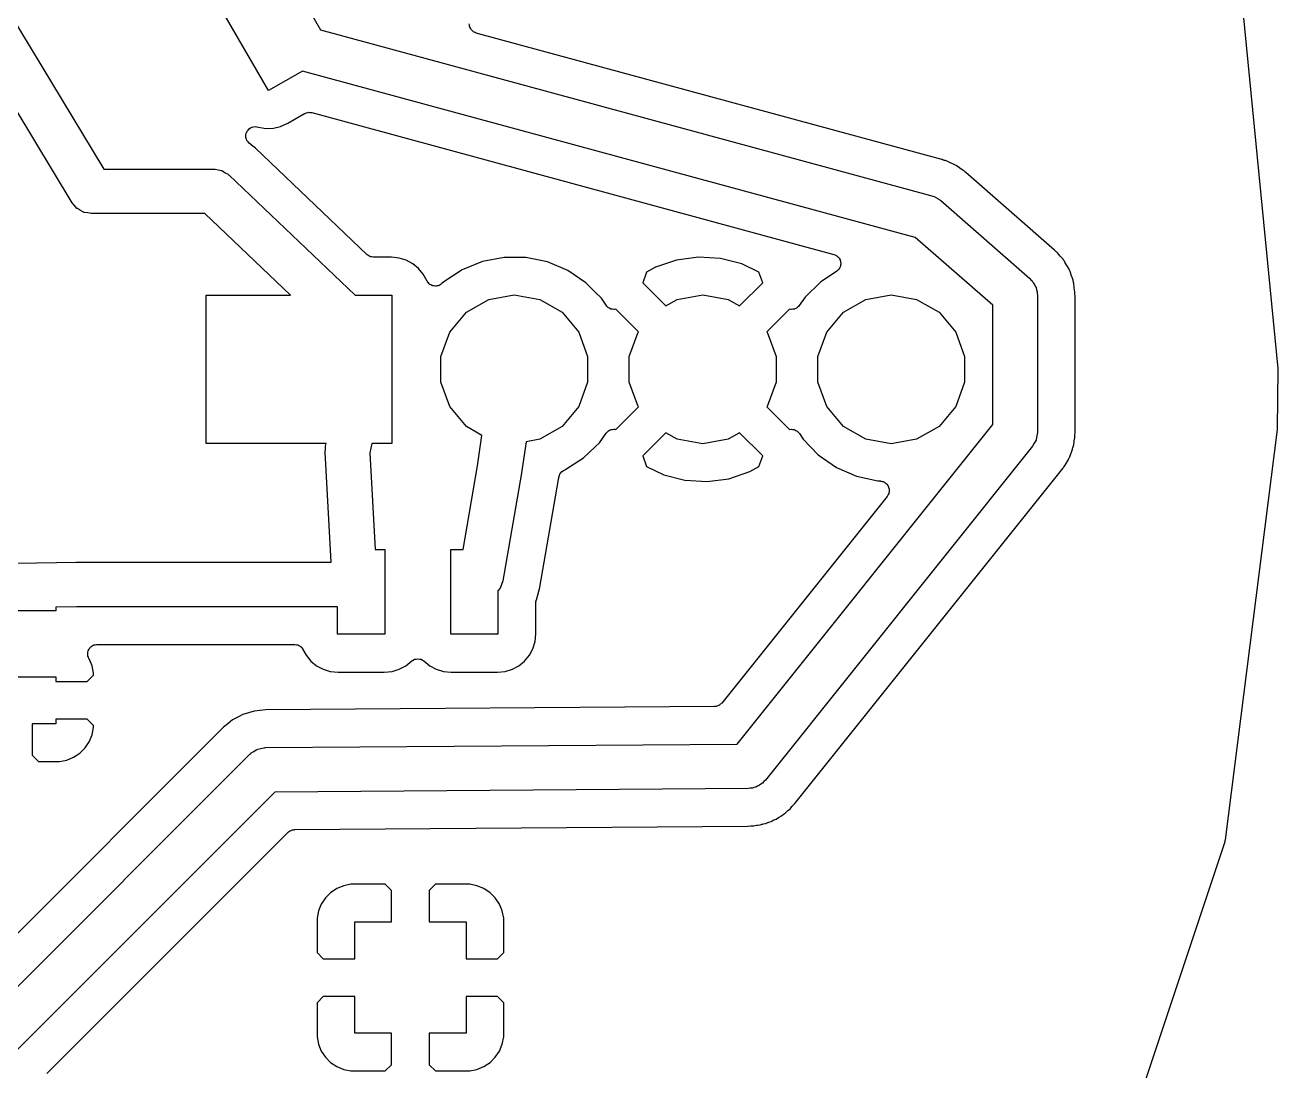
# Model space of a CAD drawing. Extents: x 171.3 to 228.7, y -128.7 to -71.3.
# Drawn here: x 211.81 to 228.69, y -109.46 to -95.36 of the extents above; entities that cross this region are included whole.
import ezdxf

# ---------------------------------------------------------------- set-up
doc = ezdxf.new("R2010")
doc.units = 0
doc.header["$MEASUREMENT"] = 0
doc.layers.add('BLACK', color=7, linetype='CONTINUOUS')

msp = doc.modelspace()

# ---------------------------------------------------------------- linework, layer by layer
at = {"layer": 'Black'}
for p, q in [((209.757, -92.1449), (212.869, -97.3)), ((212.443, -97.7551), (209.331, -92.6)), ((214.983, -94.0227), (215.791, -95.4226)), ((215.087, -96.2428), (214.1, -94.5327)), ((228.147, -94.4393), (228.691, -99.9876)), ((217.797, -95.3594), (217.794, -95.3433)), ((217.799, -95.3757), (217.797, -95.3594)), ((217.801, -95.381), (217.799, -95.3757)), ((217.802, -95.3867), (217.801, -95.381)), ((217.81, -95.4009), (217.802, -95.3867)), ((215.791, -95.4226), (224.029, -97.6605)), ((217.817, -95.4157), (217.81, -95.4009)), ((217.821, -95.4199), (217.817, -95.4157)), ((217.824, -95.4249), (217.821, -95.4199)), ((217.837, -95.4354), (217.824, -95.4249)), ((217.848, -95.447), (217.837, -95.4354)), ((217.853, -95.4495), (217.848, -95.447)), ((217.858, -95.4532), (217.853, -95.4495)), ((217.873, -95.4588), (217.858, -95.4532)), ((217.888, -95.4658), (217.873, -95.4588)), ((224.161, -97.1702), (217.888, -95.4658)), ((215.546, -95.9778), (215.087, -96.2428)), ((223.805, -98.2214), (215.546, -95.9778)), ((215.348, -96.6823), (215.575, -96.551)), ((215.575, -96.551), (215.581, -96.549)), ((215.581, -96.549), (215.586, -96.5457)), ((215.586, -96.5457), (215.602, -96.5415)), ((215.602, -96.5415), (215.617, -96.5359)), ((215.617, -96.5359), (215.623, -96.5359)), ((215.623, -96.5359), (215.628, -96.5344)), ((215.628, -96.5344), (215.645, -96.5359)), ((215.645, -96.5359), (215.661, -96.5359)), ((215.661, -96.5359), (215.666, -96.5379)), ((215.666, -96.5379), (215.672, -96.5384)), ((215.672, -96.5384), (222.709, -98.45)), ((214.828, -96.756), (214.847, -96.7455)), ((214.847, -96.7455), (214.865, -96.7348)), ((214.865, -96.7348), (214.866, -96.7347)), ((214.866, -96.7347), (214.867, -96.7343)), ((214.867, -96.7343), (214.888, -96.7308)), ((214.888, -96.7308), (214.909, -96.7271)), ((214.909, -96.7271), (214.909, -96.7272)), ((214.909, -96.7272), (214.91, -96.7271)), ((214.91, -96.7271), (214.931, -96.7311)), ((214.931, -96.7311), (214.952, -96.7348)), ((214.952, -96.7348), (214.953, -96.7351)), ((214.953, -96.7351), (214.953, -96.7353)), ((214.953, -96.7353), (214.955, -96.7358)), ((214.955, -96.7358), (215.054, -96.7522)), ((215.154, -96.7489), (215.251, -96.7262)), ((215.251, -96.7262), (215.348, -96.6823)), ((214.783, -96.8748), (214.784, -96.8535)), ((214.784, -96.8755), (214.783, -96.8748)), ((214.784, -96.8307), (214.791, -96.8107)), ((214.784, -96.8314), (214.784, -96.8307)), ((214.784, -96.8321), (214.784, -96.8314)), ((214.784, -96.8535), (214.784, -96.8321)), ((214.784, -96.8762), (214.784, -96.8755)), ((214.791, -96.8963), (214.784, -96.8762)), ((214.791, -96.8107), (214.799, -96.7906)), ((214.798, -96.9164), (214.791, -96.8963)), ((214.799, -96.917), (214.798, -96.9164)), ((214.799, -96.7894), (214.813, -96.7732)), ((214.799, -96.7901), (214.799, -96.7894)), ((214.799, -96.7906), (214.799, -96.7901)), ((214.799, -96.9176), (214.799, -96.917)), ((214.813, -96.7732), (214.827, -96.7568)), ((214.827, -96.7568), (214.828, -96.7565)), ((214.828, -96.7565), (214.828, -96.756)), ((215.054, -96.7522), (215.154, -96.7489)), ((214.812, -96.934), (214.799, -96.9176)), ((214.826, -96.9505), (214.812, -96.934)), ((214.827, -96.9509), (214.826, -96.9505)), ((214.827, -96.9514), (214.827, -96.9509)), ((214.854, -96.9739), (214.827, -96.9514)), ((214.856, -96.975), (214.854, -96.9739)), ((214.857, -96.9767), (214.856, -96.975)), ((214.911, -97.0189), (214.857, -96.9767)), ((216.42, -98.4539), (214.911, -97.0189)), ((224.167, -97.1717), (224.161, -97.1702)), ((224.182, -97.1777), (224.167, -97.1717)), ((224.191, -97.1796), (224.182, -97.1777)), ((224.2, -97.1833), (224.191, -97.1796)), ((224.21, -97.1856), (224.2, -97.1833)), ((224.261, -97.2088), (224.21, -97.1856)), ((224.264, -97.2096), (224.261, -97.2088)), ((224.267, -97.2112), (224.264, -97.2096)), ((224.319, -97.2319), (224.267, -97.2112)), ((224.328, -97.2375), (224.319, -97.2319)), ((224.336, -97.2411), (224.328, -97.2375)), ((224.344, -97.2464), (224.336, -97.2411)), ((224.354, -97.2507), (224.344, -97.2464)), ((224.399, -97.2834), (224.354, -97.2507)), ((212.869, -97.3), (214.35, -97.3)), ((214.35, -97.3), (214.359, -97.3016)), ((214.359, -97.3016), (214.369, -97.3006)), ((214.369, -97.3006), (214.41, -97.3106)), ((214.41, -97.3106), (214.453, -97.3181)), ((214.453, -97.3181), (214.461, -97.3228)), ((214.461, -97.3228), (214.47, -97.325)), ((214.47, -97.325), (214.506, -97.3488)), ((214.506, -97.3488), (214.543, -97.3702)), ((214.543, -97.3702), (214.549, -97.3774)), ((214.549, -97.3774), (214.557, -97.3827)), ((214.557, -97.3827), (216.257, -99)), ((224.402, -97.2847), (224.399, -97.2834)), ((224.404, -97.2868), (224.402, -97.2847)), ((224.451, -97.3172), (224.404, -97.2868)), ((224.459, -97.3244), (224.451, -97.3172)), ((224.467, -97.3297), (224.459, -97.3244)), ((224.473, -97.3364), (224.467, -97.3297)), ((224.487, -97.346), (224.473, -97.3364)), ((225.682, -98.3916), (224.487, -97.346)), ((212.476, -97.7921), (212.443, -97.7551)), ((224.029, -97.6605), (224.043, -97.6672)), ((224.043, -97.6672), (224.058, -97.6703)), ((224.058, -97.6703), (224.09, -97.6893)), ((224.09, -97.6893), (224.123, -97.7049)), ((224.123, -97.7049), (224.134, -97.7161)), ((224.134, -97.7161), (224.148, -97.7242)), ((224.148, -97.7242), (225.348, -98.7742)), ((212.507, -97.8298), (212.476, -97.7921)), ((212.51, -97.8313), (212.507, -97.8298)), ((212.512, -97.8335), (212.51, -97.8313)), ((212.555, -97.8573), (212.512, -97.8335)), ((212.597, -97.8819), (212.555, -97.8573)), ((212.6, -97.8824), (212.597, -97.8819)), ((212.603, -97.8839), (212.6, -97.8824)), ((212.652, -97.8915), (212.603, -97.8839)), ((212.7, -97.9), (212.652, -97.8915)), ((214.23, -97.9), (212.7, -97.9)), ((215.386, -99), (214.23, -97.9)), ((224.85, -99.1361), (223.805, -98.2214)), ((225.686, -98.3956), (225.682, -98.3916)), ((225.699, -98.4101), (225.686, -98.3956)), ((225.706, -98.4155), (225.699, -98.4101)), ((225.712, -98.4223), (225.706, -98.4155)), ((225.723, -98.4311), (225.712, -98.4223)), ((225.756, -98.4719), (225.723, -98.4311)), ((216.423, -98.4561), (216.42, -98.4539)), ((216.426, -98.4592), (216.423, -98.4561)), ((216.441, -98.4683), (216.426, -98.4592)), ((216.456, -98.4783), (216.441, -98.4683)), ((216.46, -98.4793), (216.456, -98.4783)), ((216.464, -98.4813), (216.46, -98.4793)), ((216.482, -98.4844), (216.464, -98.4813)), ((216.499, -98.4887), (216.482, -98.4844)), ((216.503, -98.4882), (216.499, -98.4887)), ((216.507, -98.4889), (216.503, -98.4882)), ((216.744, -98.4889), (216.507, -98.4889)), ((216.85, -98.4993), (216.744, -98.4889)), ((216.945, -98.5284), (216.85, -98.4993)), ((217.034, -98.5756), (216.945, -98.5284)), ((217.111, -98.6391), (217.034, -98.5756)), ((217.972, -98.5463), (217.698, -98.6571)), ((218.263, -98.4909), (217.972, -98.5463)), ((218.558, -98.493), (218.263, -98.4909)), ((218.848, -98.5525), (218.558, -98.493)), ((219.121, -98.6671), (218.848, -98.5525)), ((220.588, -98.5262), (220.305, -98.624)), ((220.882, -98.4858), (220.588, -98.5262)), ((221.179, -98.5036), (220.882, -98.4858)), ((221.466, -98.579), (221.179, -98.5036)), ((221.698, -98.6919), (221.466, -98.579)), ((222.709, -98.45), (222.72, -98.4555)), ((222.72, -98.4555), (222.733, -98.4592)), ((222.733, -98.4592), (222.74, -98.4648)), ((222.74, -98.4648), (222.748, -98.4688)), ((222.748, -98.4688), (222.758, -98.4779)), ((222.758, -98.4779), (222.768, -98.4856)), ((222.768, -98.4856), (222.773, -98.4935)), ((222.773, -98.4935), (222.78, -98.5001)), ((222.78, -98.5001), (222.785, -98.5118)), ((222.785, -98.5118), (222.792, -98.5225)), ((222.792, -98.5225), (222.794, -98.5316)), ((222.794, -98.5316), (222.798, -98.5401)), ((222.798, -98.5965), (222.797, -98.6093)), ((222.798, -98.5401), (222.799, -98.553)), ((222.802, -98.5841), (222.798, -98.5965)), ((222.799, -98.553), (222.802, -98.5655)), ((222.802, -98.5655), (222.801, -98.5748)), ((222.801, -98.5748), (222.802, -98.5841)), ((225.759, -98.4743), (225.756, -98.4719)), ((225.761, -98.4773), (225.759, -98.4743)), ((225.796, -98.5162), (225.761, -98.4773)), ((225.804, -98.528), (225.796, -98.5162)), ((225.809, -98.5347), (225.804, -98.528)), ((225.814, -98.5425), (225.809, -98.5347)), ((225.822, -98.5532), (225.814, -98.5425)), ((225.847, -98.5997), (225.822, -98.5532)), ((225.849, -98.6025), (225.847, -98.5997)), ((225.851, -98.6059), (225.849, -98.6025)), ((217.174, -98.7164), (217.111, -98.6391)), ((217.225, -98.8119), (217.174, -98.7164)), ((217.698, -98.6571), (217.451, -98.8191)), ((219.366, -98.8324), (219.121, -98.6671)), ((220.183, -98.6892), (220.131, -98.8319)), ((220.305, -98.624), (220.183, -98.6892)), ((221.749, -98.8319), (221.698, -98.6919)), ((222.745, -98.6788), (222.531, -98.8191)), ((222.754, -98.67), (222.745, -98.6788)), ((222.765, -98.6627), (222.754, -98.67)), ((222.77, -98.655), (222.765, -98.6627)), ((222.777, -98.6486), (222.77, -98.655)), ((222.783, -98.6372), (222.777, -98.6486)), ((222.79, -98.6266), (222.783, -98.6372)), ((222.793, -98.6176), (222.79, -98.6266)), ((222.797, -98.6093), (222.793, -98.6176)), ((225.348, -98.7742), (225.362, -98.7923)), ((225.878, -98.651), (225.851, -98.6059)), ((225.883, -98.664), (225.878, -98.651)), ((225.887, -98.6717), (225.883, -98.664)), ((225.89, -98.6801), (225.887, -98.6717)), ((225.896, -98.6923), (225.89, -98.6801)), ((225.912, -98.7428), (225.896, -98.6923)), ((225.913, -98.746), (225.912, -98.7428)), ((225.914, -98.7495), (225.913, -98.746)), ((225.932, -98.799), (225.914, -98.7495)), ((217.23, -98.8174), (217.225, -98.8119)), ((217.233, -98.8238), (217.23, -98.8174)), ((217.243, -98.8346), (217.233, -98.8238)), ((217.253, -98.8466), (217.243, -98.8346)), ((217.259, -98.8503), (217.253, -98.8466)), ((217.264, -98.8553), (217.259, -98.8503)), ((217.277, -98.8618), (217.264, -98.8553)), ((217.29, -98.8699), (217.277, -98.8618)), ((217.297, -98.8713), (217.29, -98.8699)), ((217.303, -98.8743), (217.297, -98.8713)), ((217.318, -98.8758), (217.303, -98.8743)), ((217.333, -98.8789), (217.318, -98.8758)), ((217.34, -98.878), (217.333, -98.8789)), ((217.347, -98.8786), (217.34, -98.878)), ((217.362, -98.8749), (217.347, -98.8786)), ((217.377, -98.8727), (217.362, -98.8749)), ((217.383, -98.8694), (217.377, -98.8727)), ((217.39, -98.8677), (217.383, -98.8694)), ((217.402, -98.8591), (217.39, -98.8677)), ((217.416, -98.8519), (217.402, -98.8591)), ((217.421, -98.8467), (217.416, -98.8519)), ((217.426, -98.8427), (217.421, -98.8467)), ((217.451, -98.8191), (217.426, -98.8427)), ((219.487, -98.9541), (219.366, -98.8324)), ((220.131, -98.8319), (220.444, -99.1448)), ((221.436, -99.1448), (221.749, -98.8319)), ((222.531, -98.8191), (222.319, -99.026)), ((225.362, -98.7923), (225.38, -98.8072)), ((225.38, -98.8072), (225.394, -98.8326)), ((225.394, -98.8326), (225.413, -98.8554)), ((225.413, -98.8554), (225.42, -98.8773)), ((225.42, -98.8773), (225.432, -98.8974)), ((225.432, -98.8974), (225.437, -98.9263)), ((225.437, -98.9263), (225.446, -98.954)), ((225.934, -98.8127), (225.932, -98.799)), ((225.937, -98.8211), (225.934, -98.8127)), ((225.938, -98.8299), (225.937, -98.8211)), ((225.942, -98.8432), (225.938, -98.8299)), ((225.947, -98.8956), (225.942, -98.8432)), ((225.948, -98.8991), (225.947, -98.8956)), ((225.948, -98.9027), (225.948, -98.8991)), ((225.956, -98.9547), (225.948, -98.9027)), ((214.25, -101), (214.25, -99)), ((214.25, -99), (215.386, -99)), ((216.257, -99), (216.75, -99)), ((216.75, -99), (216.75, -101)), ((217.755, -99.231), (218.057, -99.0567)), ((218.057, -99.0567), (218.4, -98.9962)), ((218.4, -98.9962), (218.743, -99.0567)), ((218.743, -99.0567), (219.045, -99.231)), ((219.574, -99.0423), (219.487, -98.9541)), ((219.637, -99.1368), (219.574, -99.0423)), ((220.444, -99.1448), (220.597, -99.0567)), ((220.597, -99.0567), (220.94, -98.9962)), ((220.94, -98.9962), (221.283, -99.0567)), ((221.283, -99.0567), (221.436, -99.1448)), ((222.319, -99.026), (222.242, -99.1384)), ((222.835, -99.231), (223.137, -99.0567)), ((223.137, -99.0567), (223.48, -98.9962)), ((223.48, -98.9962), (223.823, -99.0567)), ((223.823, -99.0567), (224.125, -99.231)), ((225.446, -98.954), (225.446, -98.9772)), ((225.446, -98.9772), (225.45, -99)), ((225.45, -99), (225.45, -100.85)), ((225.956, -98.9686), (225.956, -98.9547)), ((225.957, -98.9774), (225.956, -98.9686)), ((225.956, -98.9862), (225.957, -98.9774)), ((225.958, -99.0062), (225.956, -98.9862)), ((225.958, -100.85), (225.958, -99.0062)), ((217.531, -99.4981), (217.755, -99.231)), ((219.045, -99.231), (219.269, -99.4981)), ((219.65, -99.1499), (219.637, -99.1368)), ((219.661, -99.1637), (219.65, -99.1499)), ((219.665, -99.1658), (219.661, -99.1637)), ((219.668, -99.1688), (219.665, -99.1658)), ((219.684, -99.1768), (219.668, -99.1688)), ((219.699, -99.1858), (219.684, -99.1768)), ((219.703, -99.1865), (219.699, -99.1858)), ((219.707, -99.1884), (219.703, -99.1865)), ((219.725, -99.1904), (219.707, -99.1884)), ((219.743, -99.1935), (219.725, -99.1904)), ((219.747, -99.1928), (219.743, -99.1935)), ((219.751, -99.1933), (219.747, -99.1928)), ((219.768, -99.1891), (219.751, -99.1933)), ((219.77, -99.1888), (219.768, -99.1891)), ((220.074, -99.4936), (219.77, -99.1888)), ((222.11, -99.1889), (221.806, -99.4936)), ((222.111, -99.189), (222.11, -99.1889)), ((222.128, -99.1933), (222.111, -99.189)), ((222.133, -99.1928), (222.128, -99.1933)), ((222.138, -99.1937), (222.133, -99.1928)), ((222.155, -99.1907), (222.138, -99.1937)), ((222.172, -99.189), (222.155, -99.1907)), ((222.176, -99.1868), (222.172, -99.189)), ((222.181, -99.1859), (222.176, -99.1868)), ((222.196, -99.1773), (222.181, -99.1859)), ((222.211, -99.1699), (222.196, -99.1773)), ((222.215, -99.1663), (222.211, -99.1699)), ((222.219, -99.1638), (222.215, -99.1663)), ((222.23, -99.1507), (222.219, -99.1638)), ((222.242, -99.1384), (222.23, -99.1507)), ((222.611, -99.4981), (222.835, -99.231)), ((224.125, -99.231), (224.349, -99.4981)), ((224.85, -100.745), (224.85, -99.1361)), ((217.411, -99.8257), (217.531, -99.4981)), ((219.269, -99.4981), (219.389, -99.8257)), ((219.951, -99.8257), (220.071, -99.4981)), ((220.071, -99.4981), (220.074, -99.4936)), ((221.806, -99.4936), (221.809, -99.4981)), ((221.809, -99.4981), (221.929, -99.8257)), ((222.491, -99.8257), (222.611, -99.4981)), ((224.349, -99.4981), (224.469, -99.8257)), ((217.411, -100.174), (217.411, -99.8257)), ((219.389, -99.8257), (219.389, -100.174)), ((219.951, -100.174), (219.951, -99.8257)), ((221.929, -99.8257), (221.929, -100.174)), ((222.491, -100.174), (222.491, -99.8257)), ((224.469, -99.8257), (224.469, -100.174)), ((228.692, -100.002), (228.681, -100.799)), ((228.691, -99.9876), (228.691, -99.9947)), ((228.691, -99.9947), (228.692, -100.002)), ((217.531, -100.502), (217.411, -100.174)), ((219.389, -100.174), (219.269, -100.502)), ((220.071, -100.502), (219.951, -100.174)), ((221.929, -100.174), (221.809, -100.502)), ((222.611, -100.502), (222.491, -100.174)), ((224.469, -100.174), (224.349, -100.502)), ((217.755, -100.769), (217.531, -100.502)), ((219.269, -100.502), (219.045, -100.769)), ((219.77, -100.811), (220.074, -100.506)), ((220.074, -100.506), (220.071, -100.502)), ((221.809, -100.502), (221.806, -100.506)), ((221.806, -100.506), (222.11, -100.811)), ((222.835, -100.769), (222.611, -100.502)), ((224.349, -100.502), (224.125, -100.769)), ((217.965, -100.89), (217.755, -100.769)), ((219.045, -100.769), (218.743, -100.943)), ((221.405, -105.051), (224.85, -100.745)), ((223.137, -100.943), (222.835, -100.769)), ((224.125, -100.769), (223.823, -100.943)), ((228.681, -100.799), (228.68, -100.806)), ((217.904, -101.302), (217.965, -100.89)), ((218.743, -100.943), (218.559, -100.976)), ((219.547, -100.99), (219.639, -100.86)), ((219.639, -100.86), (219.65, -100.849)), ((219.65, -100.849), (219.661, -100.836)), ((219.661, -100.836), (219.666, -100.833)), ((219.666, -100.833), (219.67, -100.829)), ((219.67, -100.829), (219.685, -100.822)), ((219.685, -100.822), (219.699, -100.814)), ((219.699, -100.814), (219.705, -100.813)), ((219.705, -100.813), (219.71, -100.811)), ((219.71, -100.811), (219.726, -100.809)), ((219.726, -100.809), (219.742, -100.806)), ((219.742, -100.806), (219.748, -100.807)), ((219.748, -100.807), (219.754, -100.807)), ((219.754, -100.807), (219.77, -100.811)), ((220.444, -100.855), (220.131, -101.168)), ((220.597, -100.943), (220.444, -100.855)), ((220.94, -101.004), (220.597, -100.943)), ((221.283, -100.943), (220.94, -101.004)), ((221.436, -100.855), (221.283, -100.943)), ((221.749, -101.168), (221.436, -100.855)), ((222.11, -100.811), (222.112, -100.811)), ((222.112, -100.811), (222.13, -100.807)), ((222.13, -100.807), (222.134, -100.807)), ((222.134, -100.807), (222.137, -100.807)), ((222.137, -100.807), (222.155, -100.81)), ((222.155, -100.81), (222.174, -100.812)), ((222.174, -100.812), (222.177, -100.814)), ((222.177, -100.814), (222.18, -100.814)), ((222.18, -100.814), (222.196, -100.824)), ((222.196, -100.824), (222.213, -100.833)), ((222.213, -100.833), (222.215, -100.835)), ((222.215, -100.835), (222.218, -100.837)), ((222.218, -100.837), (222.23, -100.851)), ((222.23, -100.851), (222.243, -100.865)), ((222.243, -100.865), (222.292, -100.941)), ((222.292, -100.941), (222.498, -101.154)), ((223.48, -101.004), (223.137, -100.943)), ((223.823, -100.943), (223.48, -101.004)), ((225.432, -100.953), (225.408, -100.995)), ((225.433, -100.949), (225.432, -100.953)), ((225.434, -100.946), (225.433, -100.949)), ((225.442, -100.898), (225.434, -100.946)), ((225.45, -100.85), (225.442, -100.898)), ((225.945, -100.974), (225.946, -100.969)), ((225.946, -100.965), (225.954, -100.921)), ((225.946, -100.969), (225.946, -100.965)), ((225.954, -100.899), (225.955, -100.891)), ((225.954, -100.921), (225.954, -100.899)), ((225.955, -100.883), (225.958, -100.856)), ((225.955, -100.891), (225.955, -100.883)), ((225.958, -100.856), (225.958, -100.85)), ((228.68, -100.813), (227.981, -106.344)), ((228.68, -100.806), (228.68, -100.813)), ((215.865, -101), (214.25, -101)), ((215.85, -101.117), (215.855, -101.077)), ((215.933, -102.6), (215.85, -101.117)), ((215.855, -101.077), (215.857, -101.036)), ((215.857, -101.036), (215.865, -101)), ((216.479, -101), (216.452, -101.124)), ((216.452, -101.124), (216.524, -102.428)), ((216.75, -101), (216.479, -101)), ((218.559, -100.976), (218.497, -101.394)), ((219.333, -101.194), (219.491, -101.043)), ((219.491, -101.043), (219.547, -100.99)), ((219.491, -101.043), (219.491, -101.043)), ((225.384, -101.037), (221.784, -105.537)), ((225.408, -100.995), (225.384, -101.037)), ((225.892, -101.168), (225.905, -101.126)), ((225.905, -101.126), (225.908, -101.122)), ((225.908, -101.122), (225.909, -101.117)), ((225.909, -101.117), (225.925, -101.076)), ((225.925, -101.076), (225.929, -101.054)), ((225.929, -101.054), (225.932, -101.047)), ((225.932, -101.047), (225.933, -101.039)), ((225.933, -101.039), (225.94, -101.018)), ((225.94, -101.018), (225.945, -100.974)), ((217.71, -102.428), (217.904, -101.302)), ((219.083, -101.353), (219.333, -101.194)), ((220.131, -101.168), (220.182, -101.308)), ((221.697, -101.311), (221.749, -101.168)), ((222.498, -101.154), (222.741, -101.323)), ((225.802, -101.323), (225.816, -101.306)), ((225.816, -101.306), (225.837, -101.267)), ((225.837, -101.267), (225.84, -101.264)), ((225.84, -101.264), (225.842, -101.259)), ((225.842, -101.259), (225.866, -101.222)), ((225.866, -101.222), (225.875, -101.202)), ((225.875, -101.202), (225.879, -101.195)), ((225.879, -101.195), (225.881, -101.188)), ((225.881, -101.188), (225.892, -101.168)), ((218.496, -101.401), (218.246, -102.851)), ((218.497, -101.394), (218.496, -101.397)), ((218.496, -101.397), (218.496, -101.401)), ((218.997, -101.481), (218.999, -101.468)), ((218.999, -101.468), (219.002, -101.453)), ((219.002, -101.452), (219.009, -101.432)), ((219.002, -101.453), (219.002, -101.452)), ((219.002, -101.453), (219.002, -101.453)), ((219.009, -101.432), (219.016, -101.411)), ((219.016, -101.411), (219.029, -101.394)), ((219.016, -101.411), (219.016, -101.411)), ((219.016, -101.411), (219.016, -101.411)), ((219.029, -101.394), (219.043, -101.377)), ((219.043, -101.377), (219.043, -101.376)), ((219.043, -101.376), (219.044, -101.376)), ((219.044, -101.376), (219.062, -101.365)), ((219.062, -101.365), (219.081, -101.354)), ((219.081, -101.354), (219.081, -101.353)), ((219.081, -101.353), (219.083, -101.353)), ((219.081, -101.354), (219.081, -101.354)), ((220.182, -101.308), (220.414, -101.421)), ((220.414, -101.421), (220.701, -101.496)), ((220.998, -101.514), (221.292, -101.474)), ((221.292, -101.474), (221.575, -101.376)), ((221.575, -101.376), (221.697, -101.311)), ((222.181, -105.854), (225.777, -101.36)), ((222.741, -101.323), (223.012, -101.441)), ((223.012, -101.441), (223.301, -101.505)), ((225.777, -101.36), (225.793, -101.336)), ((225.793, -101.336), (225.798, -101.33)), ((225.798, -101.33), (225.802, -101.323)), ((218.746, -102.937), (218.996, -101.487)), ((218.996, -101.487), (218.997, -101.484)), ((218.997, -101.484), (218.997, -101.481)), ((220.701, -101.496), (220.998, -101.514)), ((223.301, -101.505), (223.33, -101.505)), ((223.33, -101.505), (223.338, -101.507)), ((223.338, -101.507), (223.346, -101.507)), ((223.346, -101.507), (223.359, -101.511)), ((223.359, -101.511), (223.373, -101.514)), ((223.373, -101.514), (223.38, -101.518)), ((223.38, -101.518), (223.388, -101.521)), ((223.388, -101.521), (223.399, -101.529)), ((223.399, -101.529), (223.41, -101.537)), ((223.41, -101.537), (223.416, -101.543)), ((223.416, -101.543), (223.422, -101.548)), ((223.422, -101.548), (223.429, -101.56)), ((223.429, -101.56), (223.438, -101.571)), ((223.438, -101.571), (223.441, -101.579)), ((223.441, -101.579), (223.445, -101.586)), ((223.445, -101.586), (223.448, -101.6)), ((223.448, -101.6), (223.452, -101.613)), ((223.452, -101.643), (223.451, -101.657)), ((223.452, -101.613), (223.452, -101.621)), ((223.452, -101.621), (223.454, -101.629)), ((223.454, -101.629), (223.452, -101.643)), ((223.426, -101.712), (221.197, -104.498)), ((223.43, -101.704), (223.426, -101.712)), ((223.435, -101.698), (223.43, -101.704)), ((223.44, -101.685), (223.435, -101.698)), ((223.447, -101.673), (223.44, -101.685)), ((223.448, -101.665), (223.447, -101.673)), ((223.451, -101.657), (223.448, -101.665)), ((216.524, -102.428), (216.655, -102.428)), ((216.655, -102.428), (216.655, -103.572)), ((217.544, -103.572), (217.544, -102.428)), ((217.544, -102.428), (217.71, -102.428)), ((211.206, -102.62), (212.495, -102.6)), ((212.495, -102.6), (212.498, -102.6)), ((212.498, -102.6), (212.5, -102.6)), ((212.5, -102.6), (215.933, -102.6)), ((218.21, -102.949), (218.179, -102.986)), ((218.179, -102.986), (218.179, -103.572)), ((218.246, -102.851), (218.21, -102.949)), ((218.698, -103.105), (218.745, -102.943)), ((218.745, -102.943), (218.746, -102.937)), ((218.691, -103.148), (218.692, -103.14)), ((218.691, -103.565), (218.691, -103.148)), ((218.692, -103.132), (218.695, -103.12)), ((218.692, -103.14), (218.692, -103.132)), ((218.695, -103.12), (218.696, -103.112)), ((218.696, -103.112), (218.698, -103.105)), ((218.698, -103.105), (218.698, -103.105)), ((218.698, -103.105), (218.698, -103.105)), ((212.221, -103.255), (211.078, -103.255)), ((212.502, -103.2), (212.221, -103.204)), ((212.221, -103.204), (212.221, -103.255)), ((216.02, -103.2), (212.502, -103.2)), ((216.02, -103.572), (216.02, -103.2)), ((216.655, -103.572), (216.02, -103.572)), ((218.179, -103.572), (217.544, -103.572)), ((218.68, -103.671), (218.691, -103.565)), ((212.652, -103.821), (212.653, -103.817)), ((212.653, -103.839), (212.652, -103.821)), ((212.653, -103.813), (212.659, -103.796)), ((212.653, -103.817), (212.653, -103.813)), ((212.653, -103.857), (212.653, -103.839)), ((212.659, -103.796), (212.665, -103.779)), ((212.665, -103.779), (212.667, -103.775)), ((212.667, -103.775), (212.668, -103.771)), ((212.668, -103.771), (212.68, -103.758)), ((212.68, -103.758), (212.691, -103.743)), ((212.691, -103.743), (212.694, -103.741)), ((212.694, -103.741), (212.697, -103.738)), ((212.697, -103.738), (212.712, -103.729)), ((212.712, -103.729), (212.727, -103.719)), ((212.727, -103.719), (212.731, -103.718)), ((212.731, -103.718), (212.735, -103.716)), ((212.735, -103.716), (212.753, -103.713)), ((212.753, -103.713), (212.77, -103.708)), ((212.77, -103.708), (212.774, -103.709)), ((212.774, -103.709), (212.778, -103.708)), ((212.778, -103.708), (215.441, -103.708)), ((215.441, -103.708), (215.443, -103.708)), ((215.443, -103.708), (215.445, -103.708)), ((215.445, -103.708), (215.465, -103.712)), ((215.465, -103.712), (215.485, -103.716)), ((215.485, -103.716), (215.487, -103.717)), ((215.487, -103.717), (215.489, -103.717)), ((215.489, -103.717), (215.506, -103.728)), ((215.506, -103.728), (215.523, -103.738)), ((215.523, -103.738), (215.524, -103.739)), ((215.524, -103.739), (215.526, -103.74)), ((215.526, -103.74), (215.538, -103.756)), ((215.538, -103.756), (215.551, -103.771)), ((215.551, -103.771), (215.552, -103.773)), ((215.552, -103.773), (215.553, -103.775)), ((215.553, -103.775), (215.596, -103.855)), ((218.604, -103.855), (218.651, -103.767)), ((218.651, -103.767), (218.68, -103.671)), ((212.655, -103.861), (212.653, -103.857)), ((212.655, -103.865), (212.655, -103.861)), ((212.662, -103.882), (212.655, -103.865)), ((212.668, -103.898), (212.662, -103.882)), ((212.67, -103.901), (212.668, -103.898)), ((212.71, -103.996), (212.67, -103.901)), ((212.73, -104.094), (212.71, -103.996)), ((215.596, -103.855), (215.66, -103.932)), ((215.66, -103.932), (215.737, -103.996)), ((215.737, -103.996), (215.825, -104.043)), ((216.851, -104.043), (216.939, -103.996)), ((216.939, -103.996), (217.019, -103.93)), ((217.019, -103.93), (217.037, -103.92)), ((217.037, -103.92), (217.055, -103.909)), ((217.055, -103.909), (217.057, -103.909)), ((217.057, -103.909), (217.058, -103.908)), ((217.058, -103.908), (217.078, -103.905)), ((217.078, -103.905), (217.099, -103.901)), ((217.099, -103.901), (217.1, -103.901)), ((217.1, -103.901), (217.101, -103.901)), ((217.101, -103.901), (217.122, -103.905)), ((217.122, -103.905), (217.142, -103.908)), ((217.142, -103.908), (217.143, -103.909)), ((217.143, -103.909), (217.145, -103.909)), ((217.145, -103.909), (217.163, -103.92)), ((217.163, -103.92), (217.181, -103.93)), ((217.181, -103.93), (217.261, -103.996)), ((217.261, -103.996), (217.349, -104.043)), ((218.375, -104.043), (218.463, -103.996)), ((218.463, -103.996), (218.54, -103.932)), ((218.54, -103.932), (218.604, -103.855)), ((211.078, -104.144), (212.221, -104.144)), ((212.221, -104.144), (212.221, -104.208)), ((212.645, -104.208), (212.73, -104.124)), ((212.73, -104.124), (212.73, -104.094)), ((215.825, -104.043), (215.921, -104.072)), ((215.921, -104.072), (216.027, -104.083)), ((216.027, -104.083), (216.649, -104.083)), ((216.649, -104.083), (216.755, -104.072)), ((216.755, -104.072), (216.851, -104.043)), ((217.349, -104.043), (217.445, -104.072)), ((217.445, -104.072), (217.551, -104.083)), ((217.551, -104.083), (218.173, -104.083)), ((218.173, -104.083), (218.279, -104.072)), ((218.279, -104.072), (218.375, -104.043)), ((212.221, -104.208), (212.645, -104.208)), ((221.18, -104.515), (221.172, -104.52)), ((221.188, -104.506), (221.18, -104.515)), ((221.197, -104.498), (221.188, -104.506)), ((214.743, -104.652), (214.675, -104.689)), ((214.818, -104.631), (214.743, -104.652)), ((214.819, -104.63), (214.818, -104.631)), ((214.82, -104.63), (214.819, -104.63)), ((214.894, -104.607), (214.82, -104.63)), ((214.972, -104.6), (214.894, -104.607)), ((214.973, -104.6), (214.972, -104.6)), ((214.974, -104.6), (214.973, -104.6)), ((215.05, -104.592), (214.974, -104.6)), ((221.099, -104.545), (215.05, -104.592)), ((221.111, -104.543), (221.099, -104.545)), ((221.123, -104.543), (221.111, -104.543)), ((221.132, -104.539), (221.123, -104.543)), ((221.142, -104.537), (221.132, -104.539)), ((221.153, -104.531), (221.142, -104.537)), ((221.164, -104.527), (221.153, -104.531)), ((221.172, -104.52), (221.164, -104.527)), ((214.478, -104.829), (211.136, -108.171)), ((212.221, -104.779), (211.904, -104.779)), ((211.904, -104.779), (211.904, -105.203)), ((212.221, -104.716), (212.221, -104.779)), ((212.645, -104.716), (212.221, -104.716)), ((212.73, -104.8), (212.645, -104.716)), ((212.71, -104.928), (212.73, -104.83)), ((212.73, -104.83), (212.73, -104.8)), ((214.483, -104.825), (214.478, -104.829)), ((214.542, -104.777), (214.483, -104.825)), ((214.543, -104.776), (214.542, -104.777)), ((214.544, -104.776), (214.543, -104.776)), ((214.604, -104.726), (214.544, -104.776)), ((214.673, -104.69), (214.604, -104.726)), ((214.674, -104.69), (214.673, -104.69)), ((214.675, -104.689), (214.674, -104.69)), ((212.616, -105.103), (212.672, -105.02)), ((212.672, -105.02), (212.71, -104.928)), ((211.309, -108.716), (214.838, -105.188)), ((212.462, -105.23), (212.545, -105.174)), ((212.545, -105.174), (212.616, -105.103)), ((214.838, -105.188), (214.848, -105.181)), ((214.848, -105.181), (214.855, -105.172)), ((214.855, -105.172), (214.89, -105.151)), ((214.89, -105.151), (214.923, -105.128)), ((214.923, -105.128), (214.935, -105.125)), ((214.935, -105.125), (214.945, -105.119)), ((214.945, -105.119), (214.985, -105.112)), ((214.985, -105.112), (215.024, -105.101)), ((215.024, -105.101), (215.036, -105.102)), ((215.036, -105.102), (215.048, -105.1)), ((215.048, -105.1), (221.405, -105.051)), ((211.904, -105.203), (211.988, -105.287)), ((211.988, -105.287), (212.272, -105.287)), ((212.272, -105.287), (212.37, -105.268)), ((212.37, -105.268), (212.462, -105.23)), ((221.552, -105.65), (215.175, -105.699)), ((221.58, -105.645), (221.552, -105.65)), ((221.609, -105.644), (221.58, -105.645)), ((221.631, -105.635), (221.609, -105.644)), ((221.655, -105.631), (221.631, -105.635)), ((221.679, -105.617), (221.655, -105.631)), ((221.706, -105.606), (221.679, -105.617)), ((221.724, -105.59), (221.706, -105.606)), ((221.745, -105.578), (221.724, -105.59)), ((221.763, -105.556), (221.745, -105.578)), ((221.784, -105.537), (221.763, -105.556)), ((215.175, -105.699), (211.711, -109.163)), ((222.152, -105.885), (222.177, -105.859)), ((222.177, -105.859), (222.181, -105.854)), ((221.971, -106.036), (222.002, -106.019)), ((222.002, -106.019), (222.026, -105.999)), ((222.026, -105.999), (222.031, -105.996)), ((222.031, -105.996), (222.036, -105.992)), ((222.036, -105.992), (222.062, -105.974)), ((222.062, -105.974), (222.087, -105.949)), ((222.087, -105.949), (222.092, -105.946)), ((222.092, -105.946), (222.096, -105.941)), ((222.096, -105.941), (222.123, -105.919)), ((222.123, -105.919), (222.143, -105.895)), ((222.143, -105.895), (222.148, -105.89)), ((222.148, -105.89), (222.152, -105.885)), ((215.439, -106.205), (221.55, -106.158)), ((221.55, -106.158), (221.587, -106.154)), ((221.587, -106.154), (221.593, -106.155)), ((221.593, -106.155), (221.6, -106.153)), ((221.6, -106.153), (221.631, -106.153)), ((221.631, -106.153), (221.666, -106.146)), ((221.666, -106.146), (221.672, -106.146)), ((221.672, -106.146), (221.677, -106.145)), ((221.677, -106.145), (221.713, -106.141)), ((221.713, -106.141), (221.742, -106.132)), ((221.742, -106.132), (221.749, -106.131)), ((221.749, -106.131), (221.755, -106.128)), ((221.755, -106.128), (221.785, -106.122)), ((221.785, -106.122), (221.818, -106.109)), ((221.818, -106.109), (221.824, -106.107)), ((221.824, -106.107), (221.829, -106.105)), ((221.829, -106.105), (221.863, -106.094)), ((221.863, -106.094), (221.891, -106.079)), ((221.891, -106.079), (221.897, -106.077)), ((221.897, -106.077), (221.902, -106.074)), ((221.902, -106.074), (221.931, -106.062)), ((221.931, -106.062), (221.961, -106.042)), ((221.961, -106.042), (221.966, -106.04)), ((221.966, -106.04), (221.971, -106.036)), ((214.295, -107.298), (215.35, -106.242)), ((215.35, -106.242), (215.355, -106.239)), ((215.355, -106.239), (215.358, -106.235)), ((215.358, -106.235), (215.373, -106.227)), ((215.373, -106.227), (215.387, -106.217)), ((215.387, -106.217), (215.392, -106.216)), ((215.392, -106.216), (215.396, -106.213)), ((215.396, -106.213), (215.413, -106.21)), ((215.413, -106.21), (215.429, -106.206)), ((215.429, -106.206), (215.434, -106.206)), ((215.434, -106.206), (215.439, -106.205)), ((227.976, -106.369), (226.216, -111.659)), ((227.977, -106.356), (227.976, -106.369)), ((227.981, -106.344), (227.977, -106.356)), ((216.009, -107), (215.926, -107.055)), ((216.102, -106.962), (216.009, -107)), ((216.2, -106.942), (216.102, -106.962)), ((216.662, -106.942), (216.2, -106.942)), ((216.746, -107.026), (216.662, -106.942)), ((216.746, -107.45), (216.746, -107.026)), ((217.338, -106.942), (217.254, -107.026)), ((217.254, -107.026), (217.254, -107.45)), ((217.8, -106.942), (217.338, -106.942)), ((217.898, -106.962), (217.8, -106.942)), ((217.991, -107), (217.898, -106.962)), ((218.074, -107.055), (217.991, -107)), ((215.8, -107.209), (215.762, -107.302)), ((215.855, -107.126), (215.8, -107.209)), ((215.926, -107.055), (215.855, -107.126)), ((218.145, -107.126), (218.074, -107.055)), ((218.2, -107.209), (218.145, -107.126)), ((218.238, -107.302), (218.2, -107.209)), ((213.197, -108.396), (214.295, -107.298)), ((214.295, -107.298), (214.295, -107.298)), ((215.762, -107.302), (215.742, -107.4)), ((218.258, -107.4), (218.238, -107.302)), ((215.742, -107.4), (215.742, -107.862)), ((216.25, -107.946), (216.25, -107.45)), ((216.25, -107.45), (216.746, -107.45)), ((217.254, -107.45), (217.75, -107.45)), ((217.75, -107.45), (217.75, -107.946)), ((218.258, -107.862), (218.258, -107.4)), ((215.742, -107.862), (215.826, -107.946)), ((218.174, -107.946), (218.258, -107.862)), ((215.826, -107.946), (216.25, -107.946)), ((217.75, -107.946), (218.174, -107.946)), ((212.1, -109.493), (213.197, -108.396)), ((213.197, -108.396), (213.197, -108.396)), ((215.826, -108.454), (215.742, -108.538)), ((215.742, -108.538), (215.742, -109)), ((216.25, -108.454), (215.826, -108.454)), ((216.25, -108.95), (216.25, -108.454)), ((217.75, -108.454), (217.75, -108.95)), ((218.174, -108.454), (217.75, -108.454)), ((218.258, -108.538), (218.174, -108.454)), ((218.258, -109), (218.258, -108.538)), ((215.742, -109), (215.762, -109.098)), ((216.746, -108.95), (216.25, -108.95)), ((216.746, -109.374), (216.746, -108.95)), ((217.75, -108.95), (217.254, -108.95)), ((217.254, -108.95), (217.254, -109.374)), ((218.238, -109.098), (218.258, -109)), ((215.762, -109.098), (215.8, -109.191)), ((215.8, -109.191), (215.855, -109.274)), ((218.145, -109.274), (218.2, -109.191)), ((218.2, -109.191), (218.238, -109.098)), ((215.855, -109.274), (215.926, -109.345)), ((215.926, -109.345), (216.009, -109.4)), ((216.009, -109.4), (216.102, -109.438)), ((216.662, -109.458), (216.746, -109.374)), ((217.254, -109.374), (217.338, -109.458)), ((217.898, -109.438), (217.991, -109.4)), ((217.991, -109.4), (218.074, -109.345)), ((218.074, -109.345), (218.145, -109.274)), ((216.102, -109.438), (216.2, -109.458)), ((216.2, -109.458), (216.662, -109.458)), ((217.338, -109.458), (217.8, -109.458)), ((217.8, -109.458), (217.898, -109.438))]:
    msp.add_line(p, q, dxfattribs=at)

doc.saveas('drawing.dxf')
